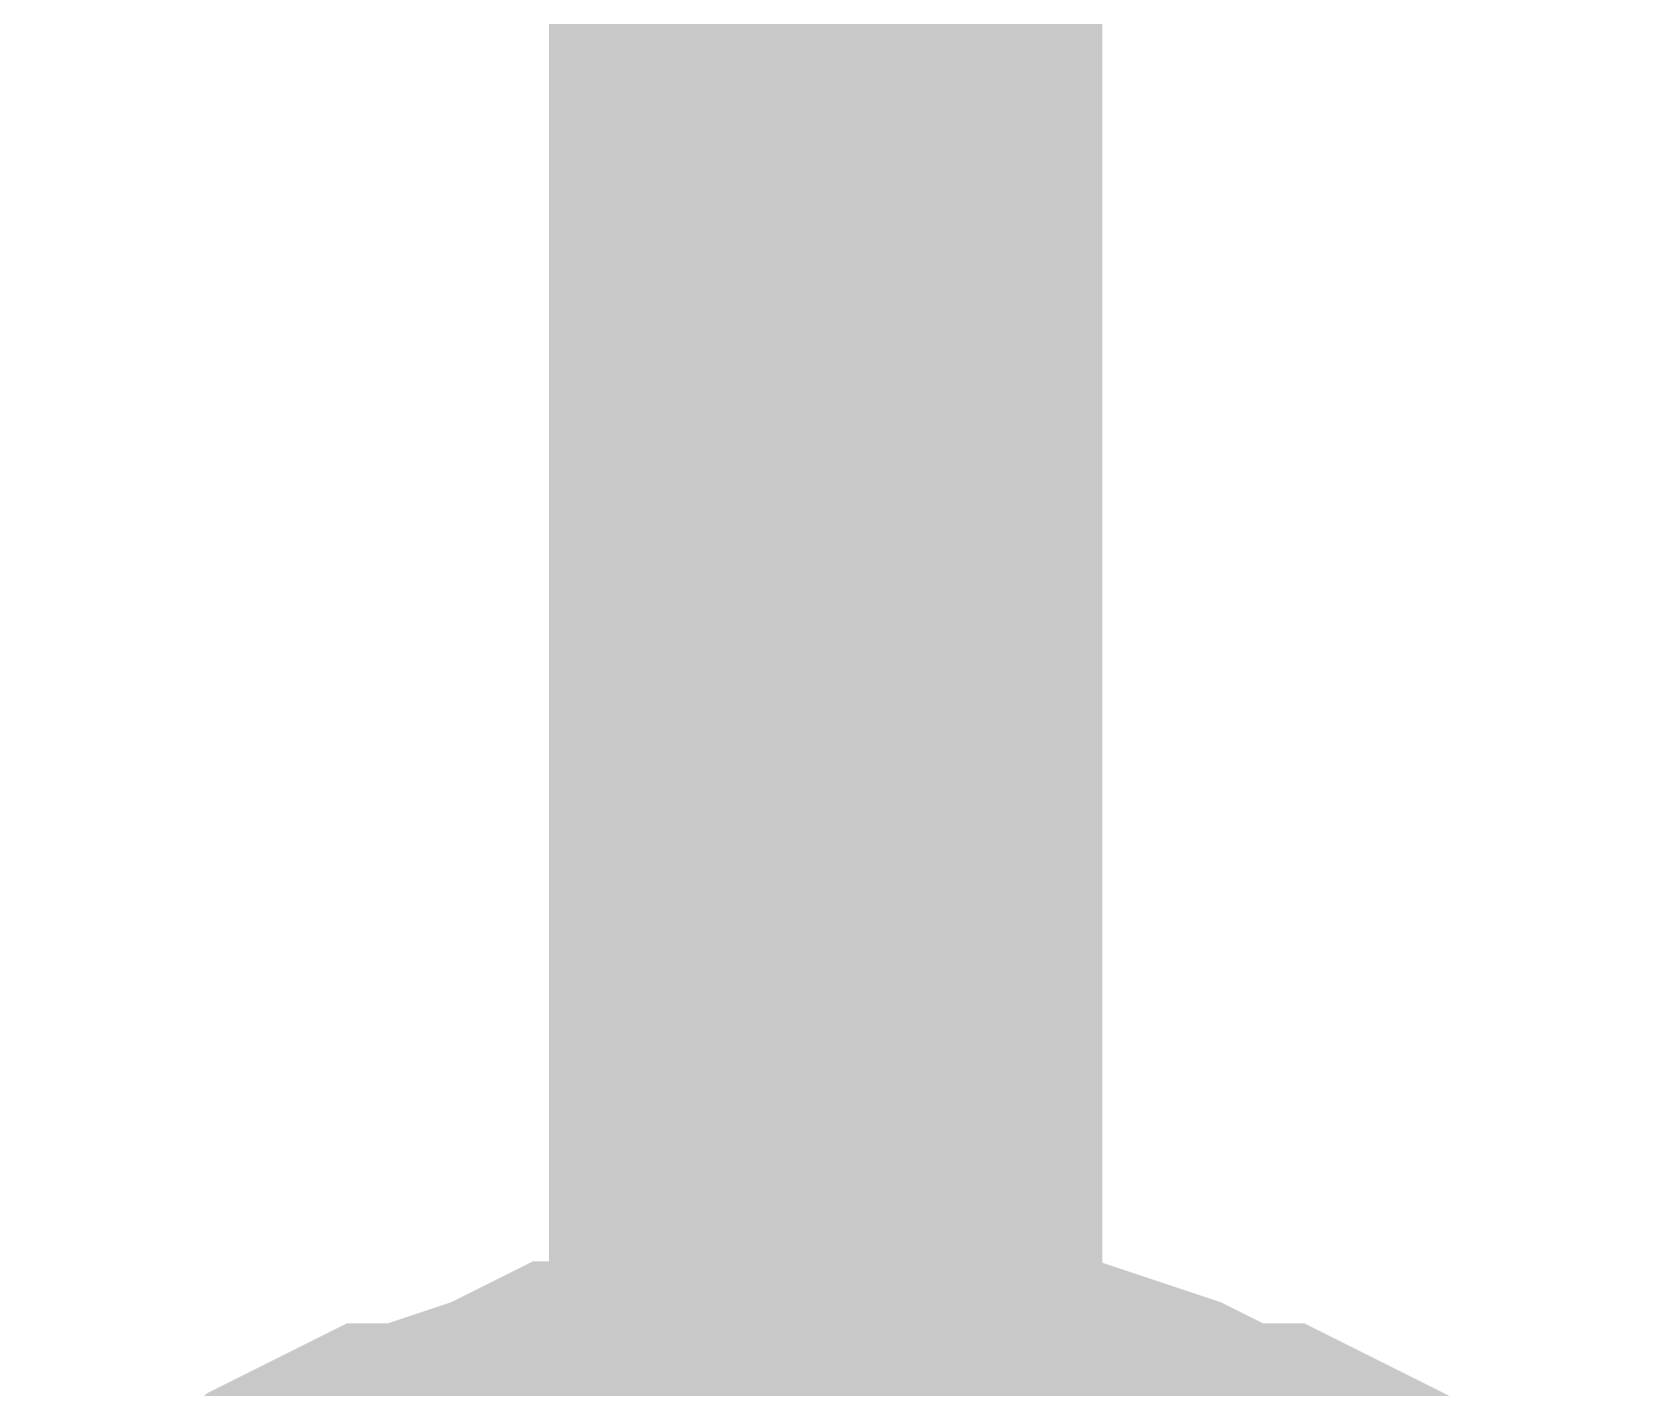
# Model space of a CAD drawing. Header units: inches. Extents: x 0 to 594, y 0 to 420.
# Drawn here: x 364.571 to 365.442, y 298.07 to 298.804 of the extents above; entities that cross this region are included whole.
import ezdxf

# ---------------------------------------------------------------- set-up
doc = ezdxf.new("R2010")
doc.units = ezdxf.units.IN
doc.layers.add('Sheet', color=255, linetype='Continuous')

msp = doc.modelspace()

# ---------------------------------------------------------------- linework, layer by layer
at = {"layer": 'Sheet'}
for points in [[(365.00091, 301.59503, 0.29972, 0.29972, 0), (365.00091, 297.49627, 0.29972, 0.29972, 0)], [(364.72093, 297.91062, 0.29972, 0.29972, 0), (364.74333, 297.93302, 0.29972, 0.29972, 0), (364.75453, 297.94422, 0.29972, 0.29972, 0), (364.77692, 297.95542, 0.29972, 0.29972, 0), (364.79932, 297.95542, 0.29972, 0.29972, 0), (364.82172, 297.96662, 0.29972, 0.29972, 0), (364.85532, 297.97782, 0.29972, 0.29972, 0), (364.87772, 297.98902, 0.29972, 0.29972, 0), (364.90011, 297.98902, 0.29972, 0.29972, 0), (364.92251, 297.98902, 0.29972, 0.29972, 0), (364.94491, 298.00021, 0.29972, 0.29972, 0), (364.97851, 298.00021, 0.29972, 0.29972, 0), (365.00091, 298.00021, 0.29972, 0.29972, 0)], [(364.72093, 297.91062, 0.29972, 0.29972, 0), (364.74333, 297.93302, 0.29972, 0.29972, 0), (364.75453, 297.94422, 0.29972, 0.29972, 0), (364.77692, 297.95542, 0.29972, 0.29972, 0), (364.79932, 297.95542, 0.29972, 0.29972, 0), (364.82172, 297.96662, 0.29972, 0.29972, 0), (364.85532, 297.97782, 0.29972, 0.29972, 0), (364.87772, 297.98902, 0.29972, 0.29972, 0), (364.90011, 297.98902, 0.29972, 0.29972, 0), (364.92251, 297.98902, 0.29972, 0.29972, 0), (364.94491, 298.00021, 0.29972, 0.29972, 0), (364.97851, 298.00021, 0.29972, 0.29972, 0), (365.00091, 298.00021, 0.29972, 0.29972, 0)], [(364.72093, 297.91062, 0.29972, 0.29972, 0), (364.74333, 297.93302, 0.29972, 0.29972, 0), (364.75453, 297.94422, 0.29972, 0.29972, 0), (364.77692, 297.95542, 0.29972, 0.29972, 0), (364.79932, 297.95542, 0.29972, 0.29972, 0), (364.82172, 297.96662, 0.29972, 0.29972, 0), (364.85532, 297.97782, 0.29972, 0.29972, 0), (364.87772, 297.98902, 0.29972, 0.29972, 0), (364.90011, 297.98902, 0.29972, 0.29972, 0), (364.92251, 297.98902, 0.29972, 0.29972, 0), (364.94491, 298.00021, 0.29972, 0.29972, 0), (364.97851, 298.00021, 0.29972, 0.29972, 0), (365.00091, 298.00021, 0.29972, 0.29972, 0)], [(364.72093, 297.91062, 0.29972, 0.29972, 0), (364.74333, 297.93302, 0.29972, 0.29972, 0), (364.75453, 297.94422, 0.29972, 0.29972, 0), (364.77692, 297.95542, 0.29972, 0.29972, 0), (364.79932, 297.95542, 0.29972, 0.29972, 0), (364.82172, 297.96662, 0.29972, 0.29972, 0), (364.85532, 297.97782, 0.29972, 0.29972, 0), (364.87772, 297.98902, 0.29972, 0.29972, 0), (364.90011, 297.98902, 0.29972, 0.29972, 0), (364.92251, 297.98902, 0.29972, 0.29972, 0), (364.94491, 298.00021, 0.29972, 0.29972, 0), (364.97851, 298.00021, 0.29972, 0.29972, 0), (365.00091, 298.00021, 0.29972, 0.29972, 0)], [(364.72093, 297.91062, 0.29972, 0.29972, 0), (364.74333, 297.93302, 0.29972, 0.29972, 0), (364.75453, 297.94422, 0.29972, 0.29972, 0), (364.77692, 297.95542, 0.29972, 0.29972, 0), (364.79932, 297.95542, 0.29972, 0.29972, 0), (364.82172, 297.96662, 0.29972, 0.29972, 0), (364.85532, 297.97782, 0.29972, 0.29972, 0), (364.87772, 297.98902, 0.29972, 0.29972, 0), (364.90011, 297.98902, 0.29972, 0.29972, 0), (364.92251, 297.98902, 0.29972, 0.29972, 0), (364.94491, 298.00021, 0.29972, 0.29972, 0), (364.97851, 298.00021, 0.29972, 0.29972, 0), (365.00091, 298.00021, 0.29972, 0.29972, 0)], [(364.72093, 297.91062, 0.29972, 0.29972, 0), (364.74333, 297.93302, 0.29972, 0.29972, 0), (364.75453, 297.94422, 0.29972, 0.29972, 0), (364.77692, 297.95542, 0.29972, 0.29972, 0), (364.79932, 297.95542, 0.29972, 0.29972, 0), (364.82172, 297.96662, 0.29972, 0.29972, 0), (364.85532, 297.97782, 0.29972, 0.29972, 0), (364.87772, 297.98902, 0.29972, 0.29972, 0), (364.90011, 297.98902, 0.29972, 0.29972, 0), (364.92251, 297.98902, 0.29972, 0.29972, 0), (364.94491, 298.00021, 0.29972, 0.29972, 0), (364.97851, 298.00021, 0.29972, 0.29972, 0), (365.00091, 298.00021, 0.29972, 0.29972, 0)], [(364.72093, 297.91062, 0.29972, 0.29972, 0), (364.74333, 297.93302, 0.29972, 0.29972, 0), (364.75453, 297.94422, 0.29972, 0.29972, 0), (364.77692, 297.95542, 0.29972, 0.29972, 0), (364.79932, 297.95542, 0.29972, 0.29972, 0), (364.82172, 297.96662, 0.29972, 0.29972, 0), (364.85532, 297.97782, 0.29972, 0.29972, 0), (364.87772, 297.98902, 0.29972, 0.29972, 0), (364.90011, 297.98902, 0.29972, 0.29972, 0), (364.92251, 297.98902, 0.29972, 0.29972, 0), (364.94491, 298.00021, 0.29972, 0.29972, 0), (364.97851, 298.00021, 0.29972, 0.29972, 0), (365.00091, 298.00021, 0.29972, 0.29972, 0)], [(364.72093, 297.91062, 0.29972, 0.29972, 0), (364.74333, 297.93302, 0.29972, 0.29972, 0), (364.75453, 297.94422, 0.29972, 0.29972, 0), (364.77692, 297.95542, 0.29972, 0.29972, 0), (364.79932, 297.95542, 0.29972, 0.29972, 0), (364.82172, 297.96662, 0.29972, 0.29972, 0), (364.85532, 297.97782, 0.29972, 0.29972, 0), (364.87772, 297.98902, 0.29972, 0.29972, 0), (364.90011, 297.98902, 0.29972, 0.29972, 0), (364.92251, 297.98902, 0.29972, 0.29972, 0), (364.94491, 298.00021, 0.29972, 0.29972, 0), (364.97851, 298.00021, 0.29972, 0.29972, 0), (365.00091, 298.00021, 0.29972, 0.29972, 0)], [(364.72093, 297.91062, 0.29972, 0.29972, 0), (364.74333, 297.93302, 0.29972, 0.29972, 0), (364.75453, 297.94422, 0.29972, 0.29972, 0), (364.77692, 297.95542, 0.29972, 0.29972, 0), (364.79932, 297.95542, 0.29972, 0.29972, 0), (364.82172, 297.96662, 0.29972, 0.29972, 0), (364.85532, 297.97782, 0.29972, 0.29972, 0), (364.87772, 297.98902, 0.29972, 0.29972, 0), (364.90011, 297.98902, 0.29972, 0.29972, 0), (364.92251, 297.98902, 0.29972, 0.29972, 0), (364.94491, 298.00021, 0.29972, 0.29972, 0), (364.97851, 298.00021, 0.29972, 0.29972, 0), (365.00091, 298.00021, 0.29972, 0.29972, 0)], [(364.72093, 297.91062, 0.29972, 0.29972, 0), (364.74333, 297.93302, 0.29972, 0.29972, 0), (364.75453, 297.94422, 0.29972, 0.29972, 0), (364.77692, 297.95542, 0.29972, 0.29972, 0), (364.79932, 297.95542, 0.29972, 0.29972, 0), (364.82172, 297.96662, 0.29972, 0.29972, 0), (364.85532, 297.97782, 0.29972, 0.29972, 0), (364.87772, 297.98902, 0.29972, 0.29972, 0), (364.90011, 297.98902, 0.29972, 0.29972, 0), (364.92251, 297.98902, 0.29972, 0.29972, 0), (364.94491, 298.00021, 0.29972, 0.29972, 0), (364.97851, 298.00021, 0.29972, 0.29972, 0), (365.00091, 298.00021, 0.29972, 0.29972, 0)], [(365.00091, 298.00021, 0.29972, 0.29972, 0), (365.00091, 298.00021, 0.29972, 0.29972, 0)], [(365.00091, 298.00021, 0.29972, 0.29972, 0), (365.0233, 298.00021, 0.29972, 0.29972, 0), (365.0569, 298.00021, 0.29972, 0.29972, 0), (365.0793, 297.98902, 0.29972, 0.29972, 0), (365.1017, 297.98902, 0.29972, 0.29972, 0), (365.1241, 297.98902, 0.29972, 0.29972, 0), (365.15769, 297.97782, 0.29972, 0.29972, 0), (365.18009, 297.96662, 0.29972, 0.29972, 0), (365.20249, 297.95542, 0.29972, 0.29972, 0), (365.22489, 297.95542, 0.29972, 0.29972, 0), (365.24729, 297.94422, 0.29972, 0.29972, 0), (365.26968, 297.93302, 0.29972, 0.29972, 0), (365.29208, 297.91062, 0.29972, 0.29972, 0)], [(365.00091, 298.00021, 0.29972, 0.29972, 0), (365.00091, 298.00021, 0.29972, 0.29972, 0)], [(365.00091, 298.00021, 0.29972, 0.29972, 0), (365.0233, 298.00021, 0.29972, 0.29972, 0), (365.0569, 298.00021, 0.29972, 0.29972, 0), (365.0793, 297.98902, 0.29972, 0.29972, 0), (365.1017, 297.98902, 0.29972, 0.29972, 0), (365.1241, 297.98902, 0.29972, 0.29972, 0), (365.15769, 297.97782, 0.29972, 0.29972, 0), (365.18009, 297.96662, 0.29972, 0.29972, 0), (365.20249, 297.95542, 0.29972, 0.29972, 0), (365.22489, 297.95542, 0.29972, 0.29972, 0), (365.24729, 297.94422, 0.29972, 0.29972, 0), (365.26968, 297.93302, 0.29972, 0.29972, 0), (365.29208, 297.91062, 0.29972, 0.29972, 0)], [(365.00091, 298.00021, 0.29972, 0.29972, 0), (365.00091, 298.00021, 0.29972, 0.29972, 0)], [(365.00091, 298.00021, 0.29972, 0.29972, 0), (365.0233, 298.00021, 0.29972, 0.29972, 0), (365.0569, 298.00021, 0.29972, 0.29972, 0), (365.0793, 297.98902, 0.29972, 0.29972, 0), (365.1017, 297.98902, 0.29972, 0.29972, 0), (365.1241, 297.98902, 0.29972, 0.29972, 0), (365.15769, 297.97782, 0.29972, 0.29972, 0), (365.18009, 297.96662, 0.29972, 0.29972, 0), (365.20249, 297.95542, 0.29972, 0.29972, 0), (365.22489, 297.95542, 0.29972, 0.29972, 0), (365.24729, 297.94422, 0.29972, 0.29972, 0), (365.26968, 297.93302, 0.29972, 0.29972, 0), (365.29208, 297.91062, 0.29972, 0.29972, 0)], [(365.00091, 298.00021, 0.29972, 0.29972, 0), (365.00091, 298.00021, 0.29972, 0.29972, 0)], [(365.00091, 298.00021, 0.29972, 0.29972, 0), (365.0233, 298.00021, 0.29972, 0.29972, 0), (365.0569, 298.00021, 0.29972, 0.29972, 0), (365.0793, 297.98902, 0.29972, 0.29972, 0), (365.1017, 297.98902, 0.29972, 0.29972, 0), (365.1241, 297.98902, 0.29972, 0.29972, 0), (365.15769, 297.97782, 0.29972, 0.29972, 0), (365.18009, 297.96662, 0.29972, 0.29972, 0), (365.20249, 297.95542, 0.29972, 0.29972, 0), (365.22489, 297.95542, 0.29972, 0.29972, 0), (365.24729, 297.94422, 0.29972, 0.29972, 0), (365.26968, 297.93302, 0.29972, 0.29972, 0), (365.29208, 297.91062, 0.29972, 0.29972, 0)], [(365.00091, 298.00021, 0.29972, 0.29972, 0), (365.00091, 298.00021, 0.29972, 0.29972, 0)], [(365.00091, 298.00021, 0.29972, 0.29972, 0), (365.0233, 298.00021, 0.29972, 0.29972, 0), (365.0569, 298.00021, 0.29972, 0.29972, 0), (365.0793, 297.98902, 0.29972, 0.29972, 0), (365.1017, 297.98902, 0.29972, 0.29972, 0), (365.1241, 297.98902, 0.29972, 0.29972, 0), (365.15769, 297.97782, 0.29972, 0.29972, 0), (365.18009, 297.96662, 0.29972, 0.29972, 0), (365.20249, 297.95542, 0.29972, 0.29972, 0), (365.22489, 297.95542, 0.29972, 0.29972, 0), (365.24729, 297.94422, 0.29972, 0.29972, 0), (365.26968, 297.93302, 0.29972, 0.29972, 0), (365.29208, 297.91062, 0.29972, 0.29972, 0)], [(365.00091, 298.00021, 0.29972, 0.29972, 0), (365.00091, 298.00021, 0.29972, 0.29972, 0)], [(365.00091, 298.00021, 0.29972, 0.29972, 0), (365.0233, 298.00021, 0.29972, 0.29972, 0), (365.0569, 298.00021, 0.29972, 0.29972, 0), (365.0793, 297.98902, 0.29972, 0.29972, 0), (365.1017, 297.98902, 0.29972, 0.29972, 0), (365.1241, 297.98902, 0.29972, 0.29972, 0), (365.15769, 297.97782, 0.29972, 0.29972, 0), (365.18009, 297.96662, 0.29972, 0.29972, 0), (365.20249, 297.95542, 0.29972, 0.29972, 0), (365.22489, 297.95542, 0.29972, 0.29972, 0), (365.24729, 297.94422, 0.29972, 0.29972, 0), (365.26968, 297.93302, 0.29972, 0.29972, 0), (365.29208, 297.91062, 0.29972, 0.29972, 0)], [(365.00091, 298.00021, 0.29972, 0.29972, 0), (365.00091, 298.00021, 0.29972, 0.29972, 0)], [(365.00091, 298.00021, 0.29972, 0.29972, 0), (365.0233, 298.00021, 0.29972, 0.29972, 0), (365.0569, 298.00021, 0.29972, 0.29972, 0), (365.0793, 297.98902, 0.29972, 0.29972, 0), (365.1017, 297.98902, 0.29972, 0.29972, 0), (365.1241, 297.98902, 0.29972, 0.29972, 0), (365.15769, 297.97782, 0.29972, 0.29972, 0), (365.18009, 297.96662, 0.29972, 0.29972, 0), (365.20249, 297.95542, 0.29972, 0.29972, 0), (365.22489, 297.95542, 0.29972, 0.29972, 0), (365.24729, 297.94422, 0.29972, 0.29972, 0), (365.26968, 297.93302, 0.29972, 0.29972, 0), (365.29208, 297.91062, 0.29972, 0.29972, 0)], [(365.00091, 298.00021, 0.29972, 0.29972, 0), (365.00091, 298.00021, 0.29972, 0.29972, 0)], [(365.00091, 298.00021, 0.29972, 0.29972, 0), (365.0233, 298.00021, 0.29972, 0.29972, 0), (365.0569, 298.00021, 0.29972, 0.29972, 0), (365.0793, 297.98902, 0.29972, 0.29972, 0), (365.1017, 297.98902, 0.29972, 0.29972, 0), (365.1241, 297.98902, 0.29972, 0.29972, 0), (365.15769, 297.97782, 0.29972, 0.29972, 0), (365.18009, 297.96662, 0.29972, 0.29972, 0), (365.20249, 297.95542, 0.29972, 0.29972, 0), (365.22489, 297.95542, 0.29972, 0.29972, 0), (365.24729, 297.94422, 0.29972, 0.29972, 0), (365.26968, 297.93302, 0.29972, 0.29972, 0), (365.29208, 297.91062, 0.29972, 0.29972, 0)], [(365.00091, 298.00021, 0.29972, 0.29972, 0), (365.00091, 298.00021, 0.29972, 0.29972, 0)], [(365.00091, 298.00021, 0.29972, 0.29972, 0), (365.0233, 298.00021, 0.29972, 0.29972, 0), (365.0569, 298.00021, 0.29972, 0.29972, 0), (365.0793, 297.98902, 0.29972, 0.29972, 0), (365.1017, 297.98902, 0.29972, 0.29972, 0), (365.1241, 297.98902, 0.29972, 0.29972, 0), (365.15769, 297.97782, 0.29972, 0.29972, 0), (365.18009, 297.96662, 0.29972, 0.29972, 0), (365.20249, 297.95542, 0.29972, 0.29972, 0), (365.22489, 297.95542, 0.29972, 0.29972, 0), (365.24729, 297.94422, 0.29972, 0.29972, 0), (365.26968, 297.93302, 0.29972, 0.29972, 0), (365.29208, 297.91062, 0.29972, 0.29972, 0)], [(365.00091, 298.00021, 0.29972, 0.29972, 0), (365.00091, 298.00021, 0.29972, 0.29972, 0)], [(365.00091, 298.00021, 0.29972, 0.29972, 0), (365.0233, 298.00021, 0.29972, 0.29972, 0), (365.0569, 298.00021, 0.29972, 0.29972, 0), (365.0793, 297.98902, 0.29972, 0.29972, 0), (365.1017, 297.98902, 0.29972, 0.29972, 0), (365.1241, 297.98902, 0.29972, 0.29972, 0), (365.15769, 297.97782, 0.29972, 0.29972, 0), (365.18009, 297.96662, 0.29972, 0.29972, 0), (365.20249, 297.95542, 0.29972, 0.29972, 0), (365.22489, 297.95542, 0.29972, 0.29972, 0), (365.24729, 297.94422, 0.29972, 0.29972, 0), (365.26968, 297.93302, 0.29972, 0.29972, 0), (365.29208, 297.91062, 0.29972, 0.29972, 0)]]:
    msp.add_lwpolyline(points, format="xyseb", dxfattribs=at)

doc.saveas('drawing.dxf')
